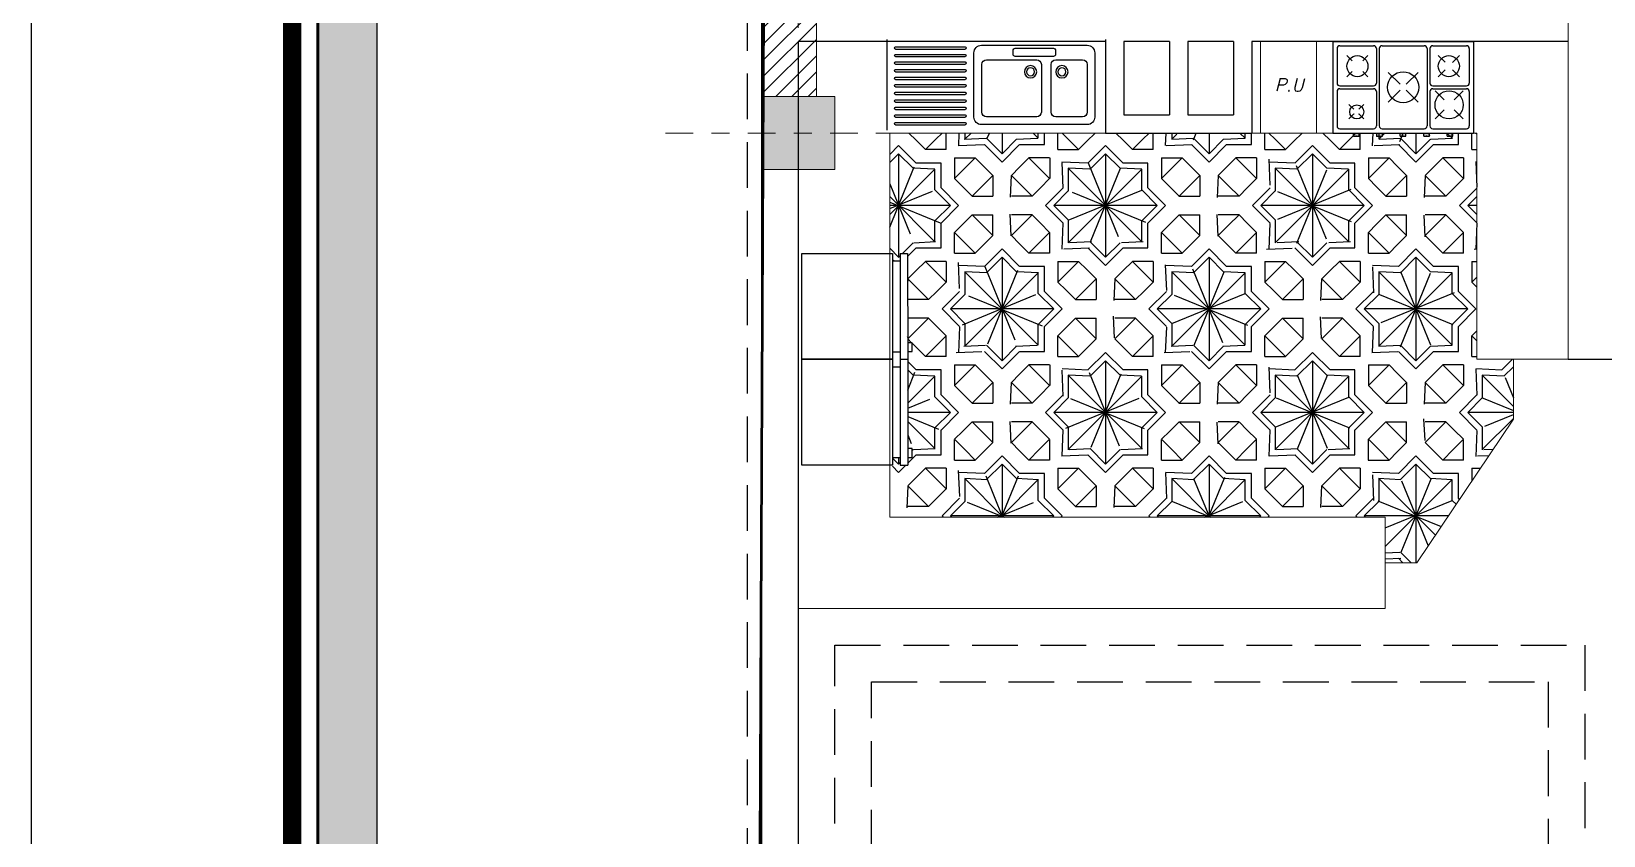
# Model space of a CAD drawing. Header units: inches. Extents: x 70 to 1974, y -315 to 363.
# Drawn here: x 101.33 to 109.92, y -287.2 to -282.8 of the extents above; entities that cross this region are included whole.
import ezdxf

# ---------------------------------------------------------------- set-up
doc = ezdxf.new("R2010")
doc.units = ezdxf.units.IN
doc.header["$MEASUREMENT"] = 0
for name, pattern in [('DASHDOT', [1, 0.5, -0.25, 0, -0.25]), ('HIDDEN', [0.375, 0.25, -0.125]), ('Ncc_0', [28, 4, 4, 4, 4, 4, 4, 4])]:
    doc.linetypes.add(name, pattern=pattern)
for name, color, linetype, lineweight in [('1', 19, 'Continuous', 5), ('3', 244, 'Continuous', 20), ('Building', 252, 'Ncc_0', 0), ('LAYER1', 8, 'Continuous', 9)]:
    doc.layers.add(name, color=color, linetype=linetype, lineweight=lineweight)
for name, color, linetype in [('7', 7, 'Continuous'), ('fer', 8, 'Continuous'), ('fernesher  01', 8, 'Continuous'), ('Fur', 1, 'Continuous'), ('HATCH', 253, 'Continuous'), ('HID', 5, 'HIDDEN')]:
    doc.layers.add(name, color=color, linetype=linetype)
doc.layers.add('AX', color=7, linetype='Continuous', lineweight=18, true_color=0xb7ad8f)
doc.layers.add('moble', color=7, linetype='Continuous', lineweight=5, true_color=0x32414e)
doc.styles.add('Italic', font='italic.shx', dxfattribs={"height": 0.7})

# ---------------------------------------------------------------- blocks, each defined once
blk = doc.blocks.new('eg')
at = {"layer": 'Fur', "color": 252}
for p, q in [((1.137e-13, 0.4999999999999149), (0, 0)), ((0.6833635587054232, 0.4685546874999035), (0.1002594337055598, 0.4685546874999035)), ((0.2746239962054915, 0.4397188333332453), (0.2746239962054915, 0.4200467916665788)), ((0.4965693920388503, 0.4521484374999149), (0.2870536003722464, 0.4521484374999149)), ((0.5089989962054915, 0.4200467916665788), (0.5089989962054915, 0.4397188333332453)), ((1.156394829538839, 0.4602213541665777), (0.7731265795389392, 0.4602213541665777)), ((1.156394829538839, 0.447721354166589), (0.7731265795389392, 0.447721354166589)), ((1.204311496205491, 0.4999999999999149), (1.204311496205491, -8.53e-14)), ((0.0584130795388092, 0.426708333333238), (0.0584130795388092, 0.0732916666665631)), ((0.100014621205446, 0.3631793333332496), (0.100014621205446, 0.1004925624999089)), ((0.2735454962055428, 0.3888671874998977), (0.1257024753722362, 0.3888671874998977)), ((0.2870536003722464, 0.4076171874999092), (0.4965693920388503, 0.4076171874999092)), ((0.2992333712054461, 0.1004925624999089), (0.2992333712054461, 0.3631793333332496)), ((0.3531396212055142, 0.3631793333332496), (0.3531396212055142, 0.1004925624999089)), ((0.6555767670388378, 0.3888671874998977), (0.3788274962055311, 0.3888671874998977)), ((0.6812646212055145, 0.1004925624999089), (0.6812646212055145, 0.3631793333332496)), ((0.7252099128721738, 0.0732916666665631), (0.7252099128721738, 0.426708333333238)), ((1.156394829538839, 0.4185546874999205), (0.7731265795389392, 0.4185546874999205)), ((1.156394829538839, 0.4060546874999035), (0.7731265795389392, 0.4060546874999035)), ((1.156394829538839, 0.3768880208332348), (0.7731265795389392, 0.3768880208332348)), ((1.156394829538839, 0.3643880208332462), (0.7731265795389392, 0.3643880208332462)), ((1.156394829538839, 0.3352213541665776), (0.7731265795389392, 0.3352213541665776)), ((1.156394829538839, 0.3227213541665606), (0.7731265795389392, 0.3227213541665606)), ((1.156394829538839, 0.2935546874998919), (0.7731265795389392, 0.2935546874998919)), ((1.156394829538839, 0.2810546874999034), (0.7731265795389392, 0.2810546874999034)), ((1.156394829538839, 0.2518880208332348), (0.7731265795389392, 0.2518880208332348)), ((1.156394829538839, 0.2393880208332462), (0.7731265795389392, 0.2393880208332462)), ((1.156394829538839, 0.2102213541665776), (0.7731265795389392, 0.2102213541665776)), ((1.156394829538839, 0.1977213541665605), (0.7731265795389392, 0.1977213541665605)), ((1.156394829538839, 0.168554687499892), (0.7731265795389392, 0.168554687499892)), ((1.156394829538839, 0.1560546874999034), (0.7731265795389392, 0.1560546874999034)), ((1.156394829538839, 0.1268880208332348), (0.7731265795389392, 0.1268880208332348)), ((1.156394829538839, 0.1143880208332177), (0.7731265795389392, 0.1143880208332177)), ((0.1002594337055598, 0.0314452916665573), (0.6833635231407698, 0.0314452916665573)), ((0.1257024753722362, 0.074804687499892), (0.2735454962055428, 0.074804687499892)), ((0.3788274962055311, 0.074804687499892), (0.6555767670388378, 0.074804687499892)), ((1.156394829538839, 0.0852213541665492), (0.7731265795389392, 0.0852213541665492)), ((1.156394829538839, 0.0727213541665606), (0.7731265795389392, 0.0727213541665606)), ((1.156394829538839, 0.043554687499892), (0.7731265795389392, 0.043554687499892)), ((1.156394829538839, 0.0310546874999034), (0.7731265795389392, 0.0310546874999034))]:
    blk.add_line(p, q, dxfattribs=at)
for centre, radius in [((0.2396514882098017, 0.3226322034968518), 0.0339843750000019), ((0.4127215042010448, 0.3226322034968518), 0.0339843750000019), ((0.2396514882098017, 0.3226322034968518), 0.0222656250000013), ((0.4127215042010448, 0.3226322034968518), 0.0222656250000013)]:
    blk.add_circle(centre, radius, dxfattribs=at)
for centre, radius, start, end in [((0.1002594337054461, 0.426708333333238), 0.041846354166669, 90, 180), ((0.2870536003721327, 0.4397188333332167), 0.0124296041666674, 90, 180), ((0.4965693920388503, 0.4397188333332167), 0.0124296041666674, 0, 90), ((0.6833635587054232, 0.426708333333238), 0.041846354166669, 0, 90), ((0.7731265795389392, 0.4539713541665833), 0.0062500000000003, 90, 270), ((1.156394829538839, 0.4539713541665833), 0.0062500000000003, 270, 90), ((0.1257024753721225, 0.3631793333332212), 0.0256878541666681, 90, 180), ((0.2735454962055428, 0.3631793333332212), 0.0256878541666681, 0, 90), ((0.2870536003721327, 0.4200467916665504), 0.0124296041666674, 180, 270), ((0.3788274962055311, 0.3631793333332212), 0.0256878541666681, 90, 180), ((0.4965693920388503, 0.4200467916665504), 0.0124296041666674, 270, 0), ((0.6555767670388378, 0.3631793333332212), 0.0256878541666681, 0, 90), ((0.7731265795389392, 0.4123046874999261), 0.0062500000000003, 90, 270), ((0.7731265795389392, 0.3706380208332405), 0.0062500000000003, 90, 270), ((1.156394829538839, 0.4123046874999261), 0.0062500000000003, 270, 90), ((1.156394829538839, 0.3706380208332405), 0.0062500000000003, 270, 90), ((0.7731265795389392, 0.3289713541665833), 0.0062500000000003, 90, 270), ((0.7731265795389392, 0.2873046874998977), 0.0062500000000003, 90, 270), ((1.156394829538839, 0.3289713541665833), 0.0062500000000003, 270, 90), ((1.156394829538839, 0.2873046874998977), 0.0062500000000003, 270, 90), ((0.7731265795389392, 0.2456380208332405), 0.0062500000000003, 90, 270), ((0.7731265795389392, 0.2039713541665549), 0.0062500000000003, 90, 270), ((1.156394829538839, 0.2456380208332405), 0.0062500000000003, 270, 90), ((1.156394829538839, 0.2039713541665549), 0.0062500000000003, 270, 90), ((0.1257024753721225, 0.1004925624998805), 0.0256878541666681, 180, 270), ((0.2735454962055428, 0.1004925624998805), 0.0256878541666681, 270, 0), ((0.3788274962055311, 0.1004925624998805), 0.0256878541666681, 180, 270), ((0.6555767670388378, 0.1004925624998805), 0.0256878541666681, 270, 0), ((0.7731265795389392, 0.1623046874998977), 0.0062500000000003, 90, 270), ((0.7731265795389392, 0.1206380208332405), 0.0062500000000003, 90, 270), ((1.156394829538839, 0.1623046874998977), 0.0062500000000003, 270, 90), ((1.156394829538839, 0.1206380208332405), 0.0062500000000003, 270, 90), ((0.1002594337054461, 0.0732916666665347), 0.041846354166669, 180, 270), ((0.6833635231407698, 0.0732916813979046), 0.0418463897313547, 270.0000486949115, 359.999979829907), ((0.7731265795389392, 0.0789713541665549), 0.0062500000000003, 90, 270), ((0.7731265795389392, 0.0373046874998977), 0.0062500000000003, 90, 270), ((1.156394829538839, 0.0789713541665549), 0.0062500000000003, 270, 90), ((1.156394829538839, 0.0373046874998977), 0.0062500000000003, 270, 90)]:
    blk.add_arc(centre, radius, start, end, dxfattribs=at)
blk = doc.blocks.new('GAZ')
at = {"layer": '1'}
h = blk.add_hatch(color=256, dxfattribs=at)
h.paths.add_polyline_path([(-0.8533333333333388, -0.6499999999999914), (-0.8533333333333386, -0.6735827389778742), (-0.8133333333333325, -0.6735827389778777), (-0.8133333333333325, -0.6499999999999915)])
h.paths.add_polyline_path([(-0.6472281132905593, -0.6735827389778812), (-0.6472281132905593, -0.6499999999999915), (-0.6872281132905655, -0.6499999999999914), (-0.6872281132905655, -0.6735827389778777)])
h.paths.add_polyline_path([(-0.4799999999999969, -0.6735827389778778), (-0.4799999999999969, -0.6499999999999915), (-0.5200000000000032, -0.6499999999999914), (-0.5200000000000032, -0.6735827389778777)])
h.paths.add_polyline_path([(-0.3133333333333326, -0.6735827389778744), (-0.3133333333333326, -0.6499999999999915), (-0.3533333333333388, -0.6499999999999915), (-0.3533333333333389, -0.6735827389778742)])
h.paths.add_polyline_path([(-0.1866666666666674, -0.6499999999999916), (-0.1866666666666674, -0.6735827389778742), (-0.1466666666666612, -0.6735827389778742), (-0.1466666666666612, -0.6499999999999915)])
at = {"layer": 'fer', "linetype": 'Continuous'}
for p, q in [((-1.000000000000056, -1.42e-14), (0, 0)), ((-1.000000000000056, -1.42e-14), (-1, -0.6499999999999915)), ((0, -1.42e-14), (0, -0.6499999999999915)), ((-1, -0.6499999999999915), (0, -0.6499999999999915))]:
    blk.add_line(p, q, dxfattribs=at)
at = {"layer": 'fernesher  01', "linetype": 'Continuous'}
for p, q in [((-0.9700000000000556, -0.0500000000000149), (-0.9700000000000414, -0.2950000000000017)), ((-0.9500000000000524, -0.0300000000000154), (-0.7100000000000506, -0.0300000000000083)), ((-0.9000000000000341, -0.1000000000000369), (-0.8625000000000682, -0.1375000000000313)), ((-0.7875000000000228, -0.1375000000000455), (-0.750000000000057, -0.1000000000000369)), ((-0.6900000000000475, -0.0500000000000078), (-0.6900000000000192, -0.2949999999999946)), ((-0.6700000000000585, -0.0500000000000114), (-0.670000000000016, -0.5999999999999908)), ((-0.6500000000000555, -0.0300000000000118), (-0.3500000000000085, -0.0300000000000047)), ((-0.3300000000000054, -0.0500000000000043), (-0.3299999999999983, -0.5999999999999872)), ((-0.3099999999999952, -0.0500000000000007), (-0.3099999999999952, -0.2949999999999875)), ((-0.289999999999992, -0.0300000000000011), (-0.0500000000000043, -0.0300000000000011)), ((-0.25, -0.0999999999999943), (-0.2022824262630252, -0.1477175737369407)), ((-0.1485771619630327, -0.1485771619629475), (-0.0999999999999659, -0.0999999999999943)), ((-0.0300000000000011, -0.0500000000000007), (-0.029999999999994, -0.294999999999991)), ((-0.9000000000000341, -0.2499999999999858), (-0.8625000000000682, -0.2125000000000057)), ((-0.7875000000000796, -0.2125000000000057), (-0.750000000000057, -0.2499999999999858)), ((-0.606066017177966, -0.2189339828220653), (-0.5212132034355932, -0.3037867965644665)), ((-0.4787867965644069, -0.3037867965644523), (-0.3939339828220341, -0.2189339828220653)), ((-0.2500000000000568, -0.2500000000000284), (-0.2019892862467714, -0.2019892862467003)), ((-0.1488610660080099, -0.2011389339920129), (-0.1000000000000227, -0.2500000000000284)), ((-0.9500000000000384, -0.3150000000000013), (-0.7100000000000222, -0.3149999999999942)), ((-0.9500000000000384, -0.3350000000000044), (-0.7100000000000293, -0.3349999999999973)), ((-0.289999999999992, -0.3149999999999871), (-0.0499999999999972, -0.3149999999999906)), ((-0.289999999999992, -0.3349999999999937), (-0.0500000000000043, -0.3349999999999973)), ((-0.9700000000000414, -0.3550000000000039), (-0.970000000000013, -0.5999999999999944)), ((-0.6900000000000261, -0.3549999999999969), (-0.6900000000000192, -0.5999999999999872)), ((-0.606066017177966, -0.4310660171780114), (-0.5212132034355932, -0.3462132034356387)), ((-0.4787867965644069, -0.3462132034356529), (-0.3939339828220341, -0.4310660171780257)), ((-0.3099999999999952, -0.3549999999999933), (-0.3099999999999952, -0.5999999999999908)), ((-0.2735632591782746, -0.3499999999999943), (-0.2089765655853739, -0.4145866935928666)), ((-0.1381499527711867, -0.4145866935929377), (-0.0735632591783428, -0.3499999999999943)), ((-0.0300000000000011, -0.3549999999999969), (-0.029999999999994, -0.5999999999999908)), ((-0.8870181794697487, -0.4471030037222193), (-0.8511453216951849, -0.4809676533032814)), ((-0.8870181794697487, -0.5482084051059247), (-0.8511453216951849, -0.5143437555248624)), ((-0.8157899826358062, -0.480967653303253), (-0.7799171248612993, -0.4471030037222193)), ((-0.8157899826358062, -0.5143437555249193), (-0.7799171248612993, -0.5482084051059247)), ((-0.2735632591782746, -0.5499999999998977), (-0.2089765655853739, -0.4854133064070112)), ((-0.1381499527712435, -0.485413306406997), (-0.0735632591783428, -0.5499999999998977)), ((-0.95000000000001, -0.6199999999999904), (-0.7100000000000222, -0.6199999999999868)), ((-0.8533333333333388, -0.6735827389778742), (-0.8533333333333388, -0.6499999999999915)), ((-0.8533333333333388, -0.6735827389778742), (-0.8533333333333388, -0.6499999999999915)), ((-0.8533333333333388, -0.6735827389778742), (-0.8533333333333388, -0.6499999999999915)), ((-0.8133333333333325, -0.6735827389778742), (-0.8133333333333325, -0.6499999999999915)), ((-0.6872281132905655, -0.6735827389778742), (-0.6872281132905655, -0.6499999999999915)), ((-0.6500000000000128, -0.6199999999999904), (-0.3500000000000014, -0.6199999999999868)), ((-0.6472281132905593, -0.6735827389778742), (-0.6472281132905593, -0.6499999999999915)), ((-0.5200000000000032, -0.6735827389778742), (-0.5200000000000032, -0.6499999999999915)), ((-0.4799999999999969, -0.6735827389778742), (-0.4799999999999969, -0.6499999999999915)), ((-0.3533333333333388, -0.6735827389778742), (-0.3533333333333388, -0.6499999999999915)), ((-0.3133333333333326, -0.6735827389778742), (-0.3133333333333326, -0.6499999999999915)), ((-0.289999999999992, -0.6199999999999904), (-0.0499999999999972, -0.6199999999999904)), ((-0.1866666666666674, -0.6735827389778742), (-0.1866666666666674, -0.6499999999999915)), ((-0.1466666666666612, -0.6735827389778742), (-0.1466666666666612, -0.6499999999999915)), ((-0.8533333333333388, -0.6735827389778742), (-0.8133333333333325, -0.6735827389778777)), ((-0.6872281132905655, -0.6735827389778777), (-0.6472281132905593, -0.6735827389778813)), ((-0.5200000000000032, -0.6735827389778777), (-0.4799999999999969, -0.6735827389778777)), ((-0.3533333333333388, -0.6735827389778742), (-0.3133333333333326, -0.6735827389778742)), ((-0.1866666666666674, -0.6735827389778742), (-0.1466666666666612, -0.6735827389778742))]:
    blk.add_line(p, q, dxfattribs=at)
for points in [[(-0.8511453216951849, -0.479978034884411), (-0.8511453216951849, -0.4809676533032814)], [(-0.8511453216951849, -0.5143437555248624), (-0.8511453216951849, -0.5153333739437329)], [(-0.8157899826358062, -0.480967653303253), (-0.8157899826358062, -0.479978034884411)], [(-0.8157899826358062, -0.5153333739437329), (-0.8157899826358062, -0.5143437555249193)]]:
    blk.add_lwpolyline(points, dxfattribs=at)
for centre, radius in [((-0.8250000000000454, -0.1750000000000114), 0.0749999999999782), ((-0.1750000000000114, -0.1750000000000114), 0.0750000000000219), ((-0.5, -0.3250000000000455), 0.110697663312876), ((-0.1735632591783087, -0.4499999999999461), 0.0999999999999563), ((-0.8294380326089481, -0.4999999999999574), 0.05)]:
    blk.add_circle(centre, radius, dxfattribs=at)
for centre, start, end in [((-0.9500000000000524, -0.0500000000000149), 90.00000000000087, 180.000000000005), ((-0.7100000000000506, -0.0500000000000078), 4.1347e-12, 90.00000000000084), ((-0.6500000000000555, -0.0500000000000114), 90.00000000000118, 180.0000000000041), ((-0.3500000000000085, -0.0500000000000043), 6.87e-13, 90.00000000000125), ((-0.289999999999992, -0.0500000000000007), 90.00000000000078, 180.0000000000013), ((-0.0500000000000043, -0.0500000000000007), 0, 90.00000000000084), ((-0.9500000000000384, -0.2950000000000017), 180.0000000000046, 270.0000000000014), ((-0.9500000000000384, -0.3550000000000039), 90.00000000000156, 180.0000000000046), ((-0.7100000000000222, -0.2949999999999946), 270.0000000000016, 4.6054e-12), ((-0.7100000000000293, -0.3549999999999969), 1.5267e-12, 90.00000000000144), ((-0.289999999999992, -0.2949999999999875), 180, 270), ((-0.289999999999992, -0.3549999999999933), 90, 180), ((-0.0499999999999972, -0.294999999999991), 269.9999999999992, 359.9999999999984), ((-0.0500000000000043, -0.3549999999999969), 3.0533e-12, 90), ((-0.95000000000001, -0.5999999999999908), 180.0000000000054, 270), ((-0.7100000000000222, -0.5999999999999872), 270, 2.8498e-12), ((-0.6500000000000128, -0.5999999999999908), 180.0000000000042, 270.0000000000006), ((-0.3500000000000014, -0.5999999999999872), 270.0000000000006, 7.124e-13), ((-0.289999999999992, -0.5999999999999908), 180.0000000000007, 269.9999999999992), ((-0.0499999999999972, -0.5999999999999908), 270, 0)]:
    blk.add_arc(centre, 0.02, start, end, dxfattribs=at)
for p in [(-0.8333333333333357, -0.6735827389778742), (-0.6872281132905655, -0.6735827389778742), (-0.5, -0.6735827389778742), (-0.3333333333333357, -0.6735827389778742), (-0.1666666666666643, -0.6735827389778742)]:
    blk.add_point(p, dxfattribs=at)
blk = doc.blocks.new('REFREJRATOR')
at = {"layer": 'fer', "linetype": 'Continuous'}
for p, q in [((0, 0), (-0.6433177568515518, 0)), ((-0.6433177568515518, 0), (-0.6433177568515518, -0.5514152201584644)), ((0, -0.5514152201584644), (0, 0)), ((-0.6433177568515518, -0.5514152201584644), (0, -0.5514152201584644)), ((-0.5973664885050101, -0.5514152201584644), (-0.5973664885050205, -0.5973664885049992)), ((-0.0459512683465313, -0.5514152201584644), (-0.0459512683465313, -0.5973664885049992)), ((-0.6433177568515518, -0.5973664885049992), (-0.6433177568515518, -0.6433177568515376)), ((-0.6433177568515518, -0.5973664885049992), (0, -0.5973664885049992)), ((-0.6433177568515518, -0.6433177568515376), (0, -0.6433177568515376)), ((-0.1007355184031695, -0.6712356694628312), (-0.1007355184031695, -0.6433177568515376)), ((-0.0472210323860871, -0.6433177568515376), (-0.0472210323860871, -0.6712356694628312)), ((0, -0.5973664885049992), (0, -0.6433177568515376)), ((-0.0472210323860871, -0.6712356694628312), (-0.1007355184031695, -0.6712356694628312))]:
    blk.add_line(p, q, dxfattribs=at)
blk = doc.blocks.new('k1')
at = {"true_color": 0x636466}
h = blk.add_hatch(color=251, dxfattribs=at)
h.dxf.hatch_style = 1
h.paths.add_polyline_path([(-480.4940784287566, -162.3340042735704), (-480.4937575192731, -163.0258158741363), (-480.4943993382401, -198.9467275397004), (-480.1796555288405, -198.9467275397004), (-480.179976438324, -162.3340042735704)])
blk.add_line((-480.1780806127778, -162.6335082072859), (-480.1780806127778, -198.9489495776037))
for points in [[(-452.3662791190941, -202.6666823076705), (-482.0662791190941, -202.6666823076705), (-482.0662791190941, -160.6623965933848), (-452.3662791190941, -160.6623965933848)], [(-482.0662791190941, -160.6623965933848), (-452.3662791190941, -160.6623965933848), (-452.3662791190941, -202.6666823076705), (-482.0662791190941, -202.6666823076705)]]:
    blk.add_lwpolyline(points, close=True)
blk.add_lwpolyline([(-480.1780806127778, -162.6335082072859), (-480.1780806127778, -198.9489495776037), (-480.4945785107726, -198.9489495776037), (-480.4945785107726, -162.3187643978863), (-480.1780806127778, -162.3187643978863)])
at = {"layer": '3', "const_width": 0.1}
for points in [[(-480.6412779777999, -192.1368318314293), (-480.6412779777999, -162.3187643978863)], [(-480.6412779777999, -198.9460867774739), (-480.6412779777999, -162.3187643978863)]]:
    blk.add_lwpolyline(points, dxfattribs=at)
at = {"layer": '7', "lineweight": 30}
blk.add_line((-480.505732694297, -198.9460867774739), (-480.5028779778, -162.3187643978863), dxfattribs=at)
blk = doc.blocks.new('s.botoni')
at = {"layer": 'AX'}
h = blk.add_hatch(color=256, dxfattribs=at)
h.paths.add_polyline_path([(19.47282240732161, 218.8251513843373), (19.47282240732161, 219.1106406472612), (19.75831167024549, 219.1106406472612), (19.75831167024549, 218.8251513843373)])
h.paths.add_polyline_path([(19.75831167024549, 218.7109556791678), (19.47282240732161, 218.7109556791678), (19.47282240732161, 218.8251513843373), (19.75831167024549, 218.8251513843373)])
h.paths.add_polyline_path([(19.47282240732161, 218.7109556791678), (19.35862670215204, 218.7109556791678), (19.35862670215204, 218.8251513843373), (19.47282240732161, 218.8251513843373)])
h.paths.add_polyline_path([(19.47282240732161, 218.8251513843373), (19.35862670215204, 218.8251513843373), (19.35862670215204, 219.1106406472612), (19.47282240732161, 219.1106406472612)])
at = {"layer": 'AX', "linetype": 'DASHDOT', "ltscale": 0.3}
for p, q in [((19.55758754362087, 219.6356406472612), (19.55758754362087, 218.2356406472611)), ((18.83362670215207, 218.9107981632145), (20.23362670215205, 218.9107981632145))]:
    blk.add_line(p, q, dxfattribs=at)
at = {"layer": 'AX', "linetype": 'Continuous'}
blk.add_lwpolyline([(19.35862670215204, 218.7109556791678), (19.75831167024549, 218.7109556791678), (19.75831167024549, 219.1106406472612), (19.35862670215204, 219.1106406472612), (19.35862670215204, 218.7109556791678)], dxfattribs=at)
blk = doc.blocks.new('s13')
at = {"layer": 'AX', "linetype": 'Continuous'}
h = blk.add_hatch(dxfattribs=at)
h.set_pattern_fill('ANSI31', color=256, scale=0.5)
h.set_pattern_definition([(45, (0, 0), (-0.04419417382415922, 0.04419417382415922), [])])
h.paths.add_polyline_path([(113.607708827373, -32.89527103637658), (113.3087479859042, -32.89527103637658), (113.3087479859042, -37.49574358423652), (113.607708827373, -37.49574358423652)])
blk.add_lwpolyline([(113.3087479859042, -32.89527103637658), (113.607708827373, -32.89527103637658), (113.607708827373, -37.49574358423652), (113.3087479859042, -37.49574358423652)], close=True, dxfattribs=at)
blk.add_blockref('s.botoni', (93.95012128375217, -256.6063842314977), dxfattribs=at)

msp = doc.modelspace()

# ---------------------------------------------------------------- hatches: boundary and pattern name
at = {"layer": 'HATCH', "true_color": 0x986943}
h = msp.add_hatch(dxfattribs=at)
h.set_pattern_fill('AR2', color=35, scale=0.8, angle=765, pattern_type=2)
h.set_pattern_definition([(135, (-82.35707449315882, -291.8396926524871), (-1.131370849898476, 1.665334536937735e-15), [0.08000000000000002, -0.7200000000000001]), (135, (-82.45324101540018, -291.9358591747284), (-1.131370849898476, 1.665334536937735e-15), [0.08000000000000002, -0.7200000000000001]), (135, (-82.61163293438597, -292.0942510937142), (-1.131370849898476, 1.665334536937735e-15), [0.08000000000000002, -0.7200000000000001]), (135, (-82.70779945662736, -292.1904176159556), (-1.131370849898476, 1.665334536937735e-15), [0.08000000000000002, -0.7200000000000001]), (315, (-82.25525111666795, -292.642965955915), (1.131370849898476, -1.887379141862766e-15), [0.08000000000000002, -0.7200000000000001]), (315, (-82.15908459442659, -292.5467994336736), (1.131370849898476, -1.887379141862766e-15), [0.08000000000000002, -0.7200000000000001]), (315, (-82.0006926754408, -292.3884075146879), (1.131370849898476, -1.887379141862766e-15), [0.08000000000000002, -0.7200000000000001]), (315, (-81.90452615319941, -292.2922409924465), (1.131370849898476, -1.887379141862766e-15), [0.08000000000000002, -0.7200000000000001]), (225, (-82.70779945662736, -292.2922409924465), (-1.77635683940025e-15, -1.131370849898476), [0.08000000000000002, -0.7200000000000001]), (225, (-82.61163293438597, -292.3884075146879), (-1.77635683940025e-15, -1.131370849898476), [0.08000000000000002, -0.7200000000000001]), (225, (-82.35707449315882, -292.642965955915), (-1.77635683940025e-15, -1.131370849898476), [0.08000000000000002, -0.7200000000000001]), (225, (-82.45324101540018, -292.5467994336736), (-1.77635683940025e-15, -1.131370849898476), [0.08000000000000002, -0.7200000000000001]), (45, (-81.90452615319941, -292.1904176159556), (1.665334536937735e-15, 1.131370849898476), [0.08000000000000002, -0.7200000000000001]), (45, (-82.0006926754408, -292.0942510937142), (1.665334536937735e-15, 1.131370849898476), [0.08000000000000002, -0.7200000000000001]), (45, (-82.15908459442659, -291.9358591747284), (1.665334536937735e-15, 1.131370849898476), [0.08000000000000002, -0.7200000000000001]), (45, (-82.25525111666795, -291.8396926524871), (1.665334536937735e-15, 1.131370849898476), [0.08000000000000002, -0.7200000000000001]), (22.21760000000007, (-82.5098095578951, -292.3205252636939), (24.89015788924129, 10.18234053348832), [0.4338480000000001, -42.9509424]), (180, (-82.02332009243875, -292.241329304201), (-0.5656856000000008, -0.5656855999999992), [0.5656856, -0.5656856]), (45, (-82.5098095578951, -292.4449760571828), (1.665334536937735e-15, 1.131370849898476), [0.568, -0.232]), (315, (-82.5098095578951, -292.0376825512193), (1.131370849898476, -1.887379141862766e-15), [0.568, -0.232]), (67.78239999999992, (-82.39101561865576, -292.4393192029332), (6.22254097286253, 15.27350604738831), [0.4338480000000001, -42.9509424]), (292.2175999999999, (-82.39101561865576, -292.0433394054688), (10.18234053348833, -24.89015788924128), [0.4338479999999991, -42.95094239999987]), (337.7823999999999, (-82.5098095578951, -292.1621333447081), (15.2735060473883, -6.222540972862537), [0.4338480000000001, -42.9509424]), (270, (-82.30616280491338, -291.9584865917265), (0.5656855999999992, -0.5656856000000011), [0.5656856, -0.5656856]), (135, (-82.20999628267202, -292.0093982799718), (-1.131370849898476, 1.665334536937735e-15), [0.136, -0.664]), (225, (-82.30616280491338, -291.9132317577305), (-1.77635683940025e-15, -1.131370849898476), [0.136, -0.664]), (177.7093999999999, (-82.40232932715475, -292.0093982799718), (-1.131371200788845, 8.946640606133371e-08), [0.1415343999999995, -14.01191039999997]), (272.2905999999999, (-82.54375068339206, -292.0037414257224), (0.5656828562759779, -13.01076451173857), [0.1415344, -14.0119104]), (225, (-82.53809382914258, -292.1451627819597), (-1.77635683940025e-15, -1.131370849898476), [0.136, -0.664]), (315, (-82.63426035138394, -292.241329304201), (1.131370849898476, -1.887379141862766e-15), [0.136, -0.664]), (267.7093999999998, (-82.53809382914258, -292.3374958264424), (-8.946640617235602e-08, -1.131371200788845), [0.1415344, -14.0119104]), (2.290599999999898, (-82.54375068339206, -292.4789171826797), (13.01076451173857, 0.565682856275969), [0.1415344, -14.0119104]), (315, (-82.40232932715475, -292.4732603284302), (1.131370849898476, -1.887379141862766e-15), [0.136, -0.664]), (45, (-82.30616280491338, -292.5694268506716), (1.665334536937735e-15, 1.131370849898476), [0.136, -0.664]), (0, (-82.20999628267202, -292.4732603284302), (0.5656856000000009, 0.5656855999999991), [0.1357648, -0.9956064]), (90, (-82.07423178068419, -292.4732603284302), (-0.5656855999999992, 0.5656856000000008), [0.1357648, -0.9956064]), (45, (-82.07423178068419, -292.3374958264424), (1.665334536937735e-15, 1.131370849898476), [0.136, -0.664]), (135, (-81.97806525844283, -292.241329304201), (-1.131370849898476, 1.665334536937735e-15), [0.136, -0.664]), (90, (-82.07423178068419, -292.1451627819597), (-0.5656855999999992, 0.5656856000000008), [0.1357648, -0.9956064]), (180, (-82.07423178068419, -292.0093982799718), (-0.5656856000000008, -0.5656855999999992), [0.1357648, -0.9956064]), (135, (-82.22696684542049, -292.0376825512193), (-1.131370849898476, 1.665334536937735e-15), [0.112, -0.6880000000000001]), (225, (-82.30616280491338, -291.9584865917265), (-1.77635683940025e-15, -1.131370849898476), [0.12, -0.68]), (177.2737, (-82.39101561865576, -292.0433394054688), (-1.131370945232871, 1.122541815057332e-08), [0.1189288, -11.7739264]), (270, (-82.5098095578951, -292.0376825512193), (0.5656855999999992, -0.5656856000000011), [0.1244504, -1.00692]), (225, (-82.5098095578951, -292.1621333447081), (-1.77635683940025e-15, -1.131370849898476), [0.112, -0.6880000000000001]), (315, (-82.58900551738799, -292.241329304201), (1.131370849898476, -1.887379141862766e-15), [0.112, -0.6880000000000001]), (270, (-82.5098095578951, -292.3205252636939), (0.5656855999999992, -0.5656856000000011), [0.1244504, -1.00692]), (2.726299999999995, (-82.5098095578951, -292.4449760571828), (10.74802328916095, 0.5656831439223566), [0.1189288, -11.7739264]), (315, (-82.39101561865576, -292.4393192029332), (1.131370849898476, -1.887379141862766e-15), [0.12, -0.68]), (45, (-82.30616280491338, -292.5241720166756), (1.665334536937735e-15, 1.131370849898476), [0.112, -0.6880000000000001]), (2.726299999999995, (-82.22696684542049, -292.4449760571828), (10.74802328916095, 0.5656831439223566), [0.1189288, -11.7739264]), (90, (-82.10817290618115, -292.4393192029332), (-0.5656855999999992, 0.5656856000000008), [0.1131368, -1.0182336]), (45, (-82.10817290618115, -292.3261821179434), (1.665334536937735e-15, 1.131370849898476), [0.12, -0.68]), (135, (-82.02332009243875, -292.241329304201), (-1.131370849898476, 1.665334536937735e-15), [0.12, -0.68]), (90, (-82.10817290618115, -292.1564764904587), (-0.5656855999999992, 0.5656856000000008), [0.1131368, -1.0182336]), (177.2737, (-82.10817290618115, -292.0433394054688), (-1.131370945232871, 1.122541815057332e-08), [0.1189288, -11.7739264]), (270, (-82.0006926754408, -291.9811140087244), (0.5656855999999992, -0.5656856000000011), [0.1131368, -1.0182336]), (315, (-82.0006926754408, -292.0942510937142), (1.131370849898476, -1.887379141862766e-15), [0.064, -0.7360000000000001]), (315, (-81.95543784144485, -292.1395059277102), (1.131370849898476, -1.887379141862766e-15), [0.072, -0.7280000000000001]), (0, (-81.90452615319941, -292.1904176159556), (0.5656856000000009, 0.5656855999999991), [0.1131368, -1.0182336]), (180, (-82.04594750943673, -291.9358591747284), (-0.5656856000000008, -0.5656855999999992), [0.1131368, -1.0182336]), (135, (-82.15908459442659, -291.9358591747284), (-1.131370849898476, 1.665334536937735e-15), [0.072, -0.7280000000000001]), (135, (-82.20999628267202, -291.884947486483), (-1.131370849898476, 1.665334536937735e-15), [0.064, -0.7360000000000001]), (92.72629999999961, (-82.25525111666795, -291.8396926524871), (-0.5656831439223566, 10.74802328916095), [0.1189287999999999, -11.77392639999999]), (0, (-82.56637810039004, -291.9358591747284), (0.5656856000000009, 0.5656855999999991), [0.1131368, -1.0182336]), (45, (-82.45324101540018, -291.9358591747284), (1.665334536937735e-15, 1.131370849898476), [0.064, -0.7360000000000001]), (45, (-82.40798618140425, -291.8906043407325), (1.665334536937735e-15, 1.131370849898476), [0.072, -0.7280000000000001]), (90, (-82.35707449315882, -291.8396926524871), (-0.5656855999999992, 0.5656856000000008), [0.1131368, -1.0182336]), (270, (-82.61163293438597, -291.9811140087244), (0.5656855999999992, -0.5656856000000011), [0.1131368, -1.0182336]), (225, (-82.61163293438597, -292.0942510937142), (-1.77635683940025e-15, -1.131370849898476), [0.072, -0.7280000000000001]), (225, (-82.6625446226314, -292.1451627819597), (-1.77635683940025e-15, -1.131370849898476), [0.064, -0.7360000000000001]), (180, (-82.70779945662736, -292.1904176159556), (-0.5656856000000008, -0.5656855999999992), [0.1131368, -1.0182336]), (90, (-82.61163293438597, -292.5015445996777), (-0.5656855999999992, 0.5656856000000008), [0.1131368, -1.0182336]), (135, (-82.61163293438597, -292.3884075146879), (-1.131370849898476, 1.665334536937735e-15), [0.072, -0.7280000000000001]), (135, (-82.6625446226314, -292.3374958264424), (-1.131370849898476, 1.665334536937735e-15), [0.064, -0.7360000000000001]), (180, (-82.70779945662736, -292.2922409924465), (-0.5656856000000008, -0.5656855999999992), [0.1131368, -1.0182336]), (0, (-82.56637810039004, -292.5467994336736), (0.5656856000000009, 0.5656855999999991), [0.1131368, -1.0182336]), (315, (-82.45324101540018, -292.5467994336736), (1.131370849898476, -1.887379141862766e-15), [0.064, -0.7360000000000001]), (315, (-82.40798618140425, -292.5920542676696), (1.131370849898476, -1.887379141862766e-15), [0.072, -0.7280000000000001]), (270, (-82.35707449315882, -292.642965955915), (0.5656855999999992, -0.5656856000000011), [0.1131368, -1.0182336]), (180, (-82.04594750943673, -292.5467994336736), (-0.5656856000000008, -0.5656855999999992), [0.1131368, -1.0182336]), (225, (-82.15908459442659, -292.5467994336736), (-1.77635683940025e-15, -1.131370849898476), [0.072, -0.7280000000000001]), (225, (-82.20999628267202, -292.597711121919), (-1.77635683940025e-15, -1.131370849898476), [0.064, -0.7360000000000001]), (267.2736999999998, (-82.25525111666795, -292.642965955915), (-1.122541815057332e-08, -1.131370945232871), [0.1189288, -11.7739264]), (90, (-82.0006926754408, -292.5015445996777), (-0.5656855999999992, 0.5656856000000008), [0.1131368, -1.0182336]), (45, (-82.0006926754408, -292.3884075146879), (1.665334536937735e-15, 1.131370849898476), [0.064, -0.7360000000000001]), (45, (-81.95543784144485, -292.3431526806919), (1.665334536937735e-15, 1.131370849898476), [0.072, -0.7280000000000001]), (0, (-81.90452615319941, -292.2922409924465), (0.5656856000000009, 0.5656855999999991), [0.1131368, -1.0182336])])
h.paths.add_polyline_path([(109.2297588374195, -283.3581241830893), (107.8774742727396, -283.3581241830893), (107.8774742727396, -283.3762647515339), (107.8467050419704, -283.3762647515339), (107.8467050419704, -283.3581241830893), (107.7492691445345, -283.3581241830893), (107.7492691445345, -283.3762647515339), (107.7184999137652, -283.3762647515339), (107.7184999137652, -283.3581241830893), (107.6210640163293, -283.3581241830893), (107.6210640163293, -283.3762647515339), (107.59029478556, -283.3762647515339), (107.59029478556, -283.3581241830893), (107.4924270061057, -283.3581241830893), (107.4924270061057, -283.3762647515339), (107.4616577753365, -283.3762647515339), (107.4616577753365, -283.3581241830893), (107.364653759919, -283.3581241830893), (107.364653759919, -283.3762647515339), (107.3338845291497, -283.3762647515339), (107.3338845291497, -283.3581241830893), (106.0200799762154, -283.3581241830893), (106.0200799762154, -284.0161700597352), (106.0355614282592, -284.0161673729769), (106.0355686054901, -284.057523513866), (106.0769247463792, -284.0575163366352), (106.0769175691484, -284.0161601957461), (106.1182737100375, -284.0161530185152), (106.1183584571645, -284.5044770257658), (106.1434845781364, -284.5044726652048), (106.143492936683, -284.552635701895), (106.1183668157112, -284.5526400624559), (106.1183741912693, -284.5951389909634), (106.1184589383963, -285.0834629982142), (106.1435850593681, -285.0834586376533), (106.1435934179148, -285.1316216743435), (106.1184672969429, -285.1316260349043), (106.118474672501, -285.1741249634119), (106.0771185316119, -285.1741321406427), (106.0771113543811, -285.1327759997536), (106.0357552134919, -285.1327831769844), (106.0357623907227, -285.1741393178736), (106.0200799762154, -285.4581241830893), (108.7297588374195, -285.4581241830893), (108.7297588374195, -285.7081241830893), (108.9022964346786, -285.7081241830893), (109.4297588374195, -284.9218893500235), (109.4297588374195, -284.5945632192216), (109.2297588374195, -284.5945632192216)])

# ---------------------------------------------------------------- linework, layer by layer
for p, q in [((105.3200799762154, -278.1581241830893), (105.3200799762154, -293.1581241830893)), ((105.5200799762154, -282.8581241830893), (105.5200799762154, -292.9581241830892)), ((107.1994147149113, -282.8581241830893), (105.5200799762154, -282.8581241830893)), ((107.1994147149113, -282.8581241830893), (107.1994147149113, -283.3581241830893)), ((107.5494147149113, -282.8581241830893), (107.2994147149113, -282.8581241830893)), ((107.2994147149113, -282.8581241830893), (107.2994147149113, -283.2581241830893)), ((107.5494147149113, -282.8581241830893), (107.5494147149113, -283.2581241830893)), ((107.8994147149113, -282.8581241830893), (107.6494147149113, -282.8581241830893)), ((107.6494147149113, -282.8581241830893), (107.6494147149113, -283.2581241830893)), ((107.8994147149113, -282.8581241830893), (107.8994147149113, -283.2581241830893)), ((109.7297588374195, -282.8581241830893), (107.9994147149113, -282.8581241830893)), ((107.9994147149113, -282.8581241830893), (107.9994147149113, -283.3581241830893)), ((107.2994147149113, -283.2581241830893), (107.5494147149113, -283.2581241830893)), ((107.6494147149113, -283.2581241830893), (107.8994147149113, -283.2581241830893)), ((107.1994147149113, -283.3581241830893), (107.9994147149113, -283.3581241830893))]:
    msp.add_line(p, q)
at = {"layer": 'Building', "color": 3, "lineweight": 50, "flags": 128}
msp.add_lwpolyline([(105.2400799759828, -303.1581241830783), (105.3019926639818, -289.3615276588597), (105.3526634712276, -278.0700669320613), (125.3524665209809, -278.1588248583556), (125.2400799709286, -303.1585722433014), (105.2400799762154, -303.1581241830893)], dxfattribs=at)
at = {"layer": 'HID', "color": 8}
for p, q in [((105.2400799762154, -278.1581241830893), (105.2400799762154, -293.1581241830893)), ((109.7297588374195, -284.5945632192216), (110.8600799762154, -284.5945632192216))]:
    msp.add_line(p, q, dxfattribs=at)
for points in [[(105.7200799762154, -286.1581241830893), (109.8203950081219, -286.1581241830893), (109.8203950081219, -292.7581241830893), (105.7200799762154, -292.7581241830893)], [(105.9200799762154, -286.3581241830893), (109.6203950081219, -286.3581241830893), (109.6203950081219, -292.5581241830893), (105.9200799762154, -292.5581241830893)]]:
    msp.add_lwpolyline(points, close=True, dxfattribs=at)
at = {"layer": 'LAYER1', "linetype": 'ByBlock'}
for p, q in [((109.7297588374195, -282.7581241830893), (109.7297588374195, -284.5945632192216)), ((106.0200799762154, -283.3581241830893), (106.0200799762154, -285.4581241830893)), ((109.2297588374195, -283.3581241830893), (106.0200799762154, -283.3581241830893)), ((109.2297588374195, -283.3581241830893), (109.2297588374195, -284.5945632192216)), ((109.6297588374195, -284.5945632192216), (109.2297588374195, -284.5945632192216)), ((109.4297588374195, -284.5945632192216), (109.4297588374195, -284.9218893500235)), ((109.7297588374195, -284.5945632192216), (109.6297588374195, -284.5945632192216)), ((108.9022964346786, -285.7081241830893), (109.4297588374195, -284.9218893500235)), ((108.7297588374195, -285.4581241830893), (106.0200799762154, -285.4581241830893)), ((108.7297588374195, -285.4581241830893), (108.7297588374195, -285.9581241830893)), ((108.7297588374195, -285.7081241830893), (108.9022964346786, -285.7081241830893)), ((108.7297588374195, -285.9581241830893), (105.5200799762154, -285.9581241830893))]:
    msp.add_line(p, q, dxfattribs=at)
msp.add_lwpolyline([(108.3533585182151, -282.8581241830892), (108.0464982489707, -282.8581241830892), (108.0464982489707, -283.3581241830893), (108.3533585182151, -283.3581241830893)], close=True, dxfattribs=at)

# ---------------------------------------------------------------- block references
for name, p in [('k1', (583.3941067436931, -111.9936146462402)), ('s13', (-7.988668009688809, -245.6625381148061))]:
    msp.add_blockref(name, p)
at = {"layer": 'LAYER1', "linetype": 'ByBlock', "xscale": -0.9917441223247465, "yscale": 0.9917441223247465, "zscale": 0.9917441223247465}
msp.add_blockref('eg', (107.1994147149115, -283.3434654884882), dxfattribs=at)
at = {"layer": 'LAYER1', "linetype": 'ByBlock', "xscale": -0.9000000000014551, "yscale": 0.9000000000014551, "zscale": 0.9000000000014551, "rotation": 90.00994350591498}
for p in [(105.5393882188211, -284.5952394721952), (105.5394887000528, -285.1742254446436)]:
    msp.add_blockref('REFREJRATOR', p, dxfattribs=at)
at = {"layer": 'moble', "xscale": 0.7692307692309441, "yscale": 0.7692307692309441, "zscale": 0.7692307692309441}
msp.add_blockref('GAZ', (109.2118213678407, -282.8581241830893), dxfattribs=at)

# ---------------------------------------------------------------- texts
at = {"layer": 'LAYER1', "linetype": 'ByBlock', "insert": (108.1245072344493, -283.0600257011378), "char_height": 0.06999999999999999, "attachment_point": 1, "style": 'Italic'}
msp.add_mtext_dynamic_manual_height_columns('P.U', width=0.1874758490098429, gutter_width=1.75, heights=[0], dxfattribs=at)

doc.saveas('drawing.dxf')
